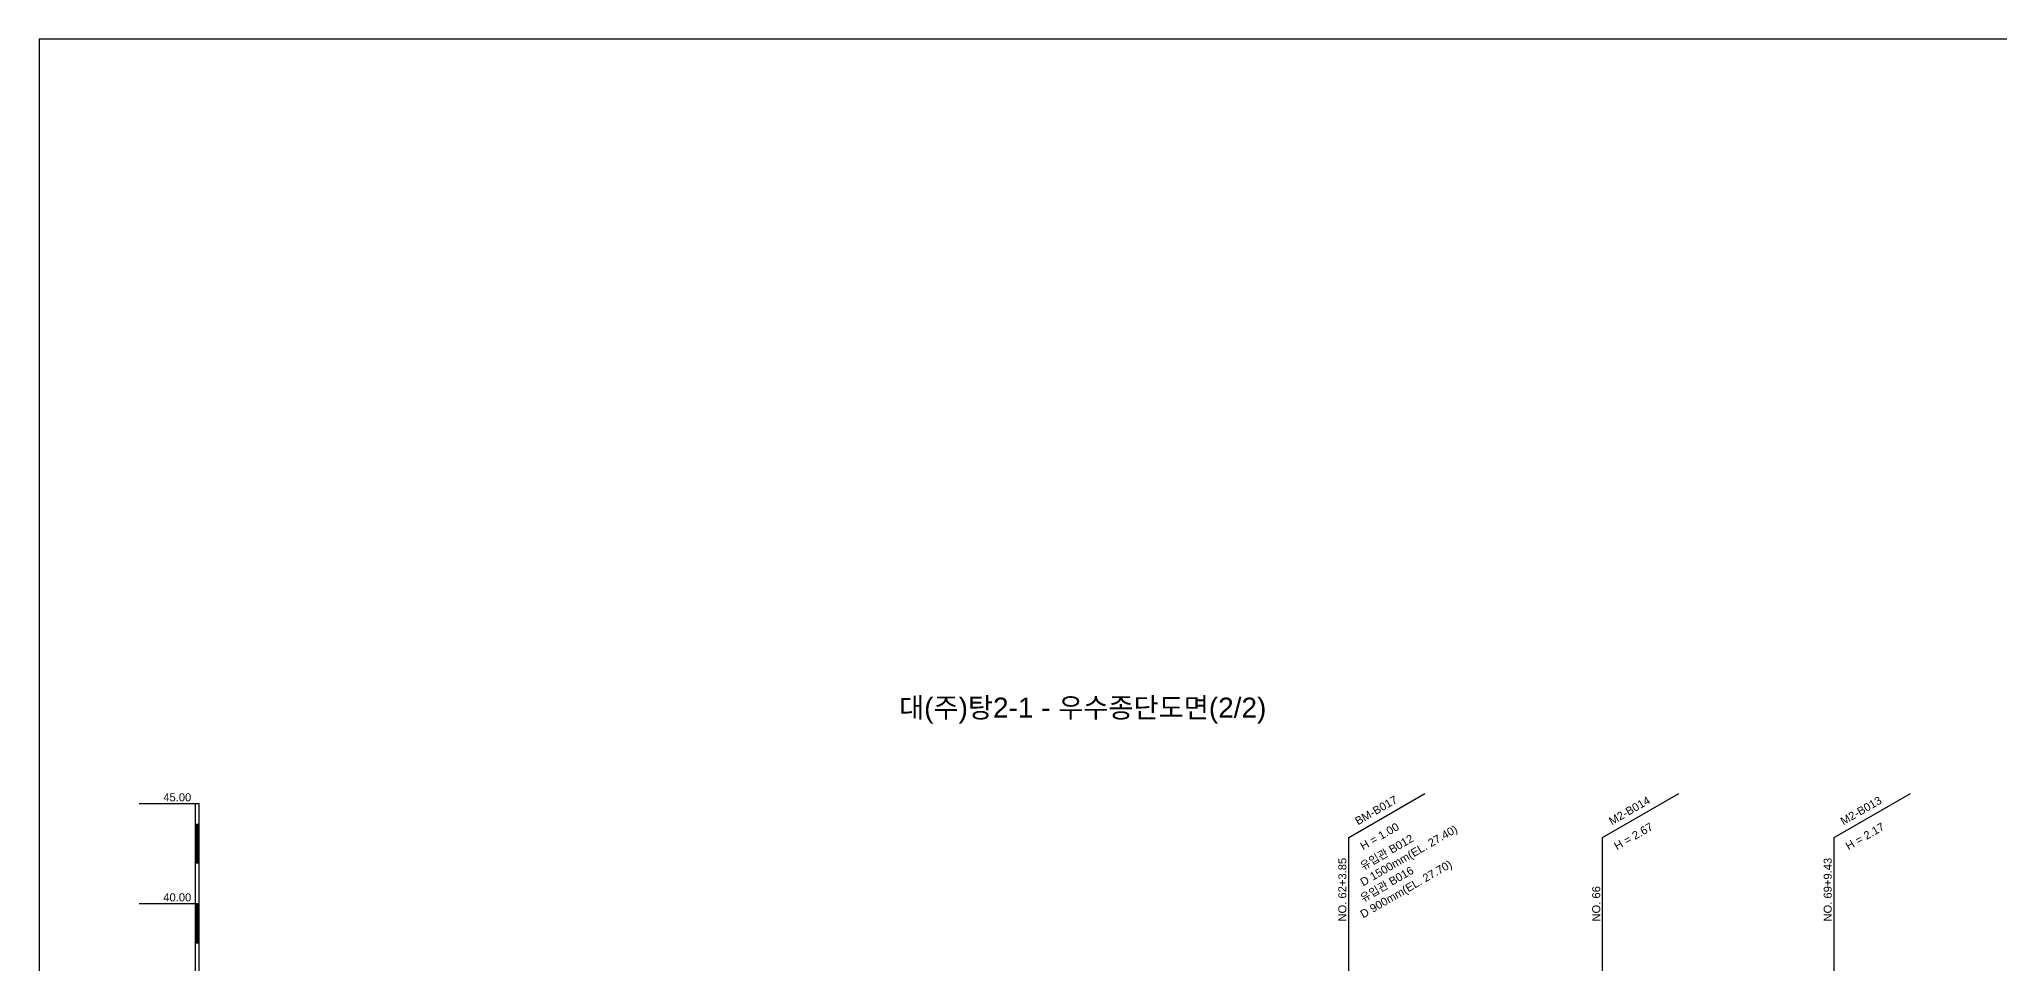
# Model space of a CAD drawing. Header units: millimetres. Extents: x -7351 to 135086, y 1419 to 5643.
# Drawn here: x 33027.4 to 33517.3, y 1782 to 2013 of the extents above; entities that cross this region are included whole.
import ezdxf
from ezdxf.enums import TextEntityAlignment as Align

# ---------------------------------------------------------------- set-up
doc = ezdxf.new("R2010")
doc.units = ezdxf.units.MM
for name, color, linetype in [('KZ_종단_깃발', 7, 'Continuous'), ('KZ_종단_노선명', 7, 'Continuous'), ('KZ_종단_도각', 7, 'Continuous'), ('KZ_종단_폴대', 7, 'Continuous')]:
    doc.layers.add(name, color=color, linetype=linetype)
doc.styles.get("Standard").update_dxf_attribs({"font": 'arial.ttf'})

msp = doc.modelspace()

# ---------------------------------------------------------------- linework, layer by layer
at = {"layer": 'KZ_종단_깃발'}
for p, q in [((33354.63, 1813.59), (33373.68, 1824.59)), ((33354.63, 1813.59), (33373.68, 1824.59)), ((33418.08, 1813.59), (33437.14, 1824.59)), ((33475.94, 1813.59), (33494.99, 1824.59)), ((33354.63, 1587.04), (33354.63, 1813.59)), ((33354.63, 1587.04), (33354.63, 1813.59)), ((33418.08, 1587.04), (33418.08, 1813.59)), ((33475.94, 1587.04), (33475.94, 1813.59))]:
    msp.add_line(p, q, dxfattribs=at)
at = {"layer": 'KZ_종단_도각'}
msp.add_lwpolyline([(33027.36, 1419.04), (33868.36, 1419.04), (33868.36, 2013.04), (33027.36, 2013.04)], close=True, dxfattribs=at)
at = {"layer": 'KZ_종단_폴대'}
for p, q in [((33067.36, 1822.04), (33052.36, 1822.04)), ((33067.36, 1797.04), (33052.36, 1797.04))]:
    msp.add_line(p, q, dxfattribs=at)
msp.add_lwpolyline([(33067.36, 1587.04), (33067.36, 1822.04), (33066.36, 1822.04), (33066.36, 1587.04), (33067.36, 1587.04)], dxfattribs=at)
for points in [[(33066.86, 1807.04, 1, 1, 0), (33066.86, 1817.04, 1, 1, 0)], [(33066.86, 1787.04, 1, 1, 0), (33066.86, 1797.04, 1, 1, 0)]]:
    msp.add_lwpolyline(points, format="xyseb", dxfattribs=at)

# ---------------------------------------------------------------- texts
at = {"layer": 'KZ_종단_깃발'}
for s, rotation, p in [('BM-B017', 30, (33357.23, 1816.09)), ('BM-B017', 30, (33357.23, 1816.09)), ('M2-B014', 30, (33420.68, 1816.09)), ('M2-B013', 30, (33478.54, 1816.09)), ('NO. 62+3.85', 90, (33354.63, 1792.59)), ('NO. 62+3.85', 90, (33354.63, 1792.59)), ('NO. 69+9.43', 90, (33475.94, 1792.59)), ('NO. 66', 90, (33418.08, 1792.59))]:
    msp.add_text(s, height=2, rotation=rotation, dxfattribs=at).set_placement(p, align=Align.BOTTOM_LEFT)
for s, p in [('H = 1.00', (33357.23, 1812.09)), ('H = 1.00', (33357.23, 1812.09)), ('D 1500mm(EL. 27.40)', (33357.23, 1803.09)), ('D 1500mm(EL. 27.40)', (33357.23, 1803.09)), ('유입관 B012', (33357.23, 1807.09)), ('유입관 B012', (33357.23, 1807.09)), ('H = 2.67', (33420.68, 1812.09)), ('H = 2.17', (33478.54, 1812.09)), ('D 900mm(EL. 27.70)', (33357.23, 1795.09)), ('D 900mm(EL. 27.70)', (33357.23, 1795.09)), ('유입관 B016', (33357.23, 1799.09)), ('유입관 B016', (33357.23, 1799.09))]:
    msp.add_text(s, height=2, rotation=30, dxfattribs=at).set_placement(p, align=Align.TOP_LEFT)
at = {"layer": 'KZ_종단_노선명'}
msp.add_text('대(주)탕2-1 - 우수종단도면(2/2)', height=5, dxfattribs=at).set_placement((33288.15, 1842.04), align=Align.BOTTOM_CENTER)
at = {"layer": 'KZ_종단_폴대'}
for s, p in [('45.00', (33065.36, 1822.04)), ('40.00', (33065.36, 1797.04))]:
    msp.add_text(s, height=2, dxfattribs=at).set_placement(p, align=Align.BOTTOM_RIGHT)

doc.saveas('drawing.dxf')
